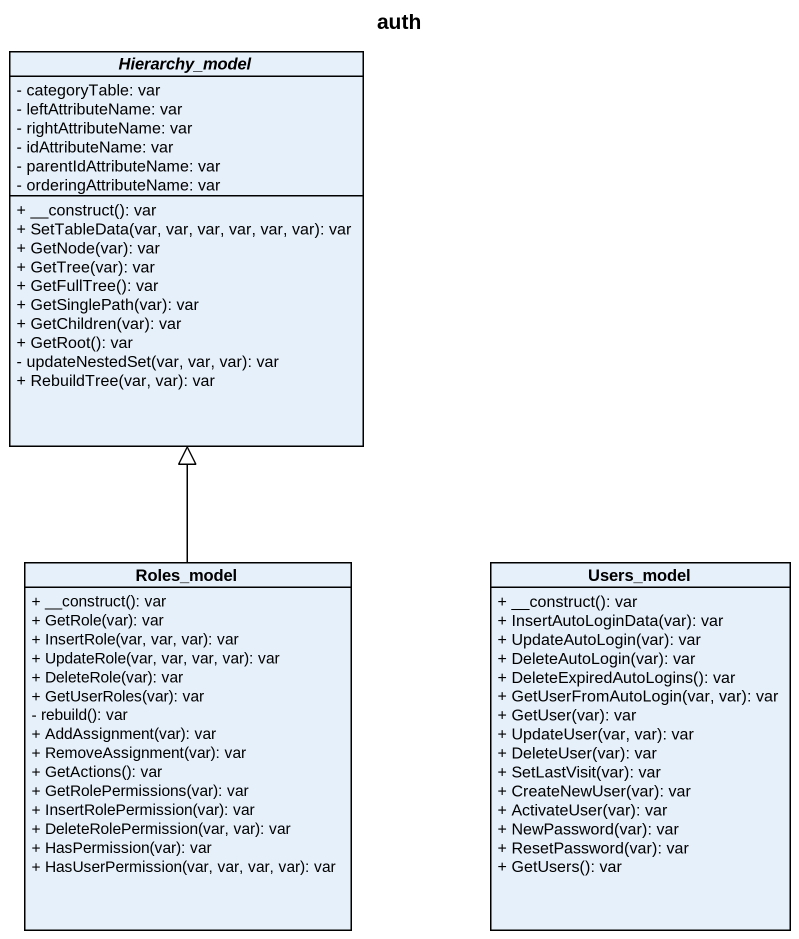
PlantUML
@startuml
title auth
hide circle
hide empty members
skinparam classAttributeIconSize 0
abstract class Hierarchy_model {
  - categoryTable: var
  - leftAttributeName: var
  - rightAttributeName: var
  - idAttributeName: var
  - parentIdAttributeName: var
  - orderingAttributeName: var
  + __construct(): var
  + SetTableData(var, var, var, var, var, var): var
  + GetNode(var): var
  + GetTree(var): var
  + GetFullTree(): var
  + GetSinglePath(var): var
  + GetChildren(var): var
  + GetRoot(): var
  - updateNestedSet(var, var, var): var
  + RebuildTree(var, var): var
}
class Roles_model {
  + __construct(): var
  + GetRole(var): var
  + InsertRole(var, var, var): var
  + UpdateRole(var, var, var, var): var
  + DeleteRole(var): var
  + GetUserRoles(var): var
  - rebuild(): var
  + AddAssignment(var): var
  + RemoveAssignment(var): var
  + GetActions(): var
  + GetRolePermissions(var): var
  + InsertRolePermission(var): var
  + DeleteRolePermission(var, var): var
  + HasPermission(var): var
  + HasUserPermission(var, var, var, var): var
}
class Users_model {
  + __construct(): var
  + InsertAutoLoginData(var): var
  + UpdateAutoLogin(var): var
  + DeleteAutoLogin(var): var
  + DeleteExpiredAutoLogins(): var
  + GetUserFromAutoLogin(var, var): var
  + GetUser(var): var
  + UpdateUser(var, var): var
  + DeleteUser(var): var
  + SetLastVisit(var): var
  + CreateNewUser(var): var
  + ActivateUser(var): var
  + NewPassword(var): var
  + ResetPassword(var): var
  + GetUsers(): var
}
Roles_model -up-|> Hierarchy_model
@enduml
